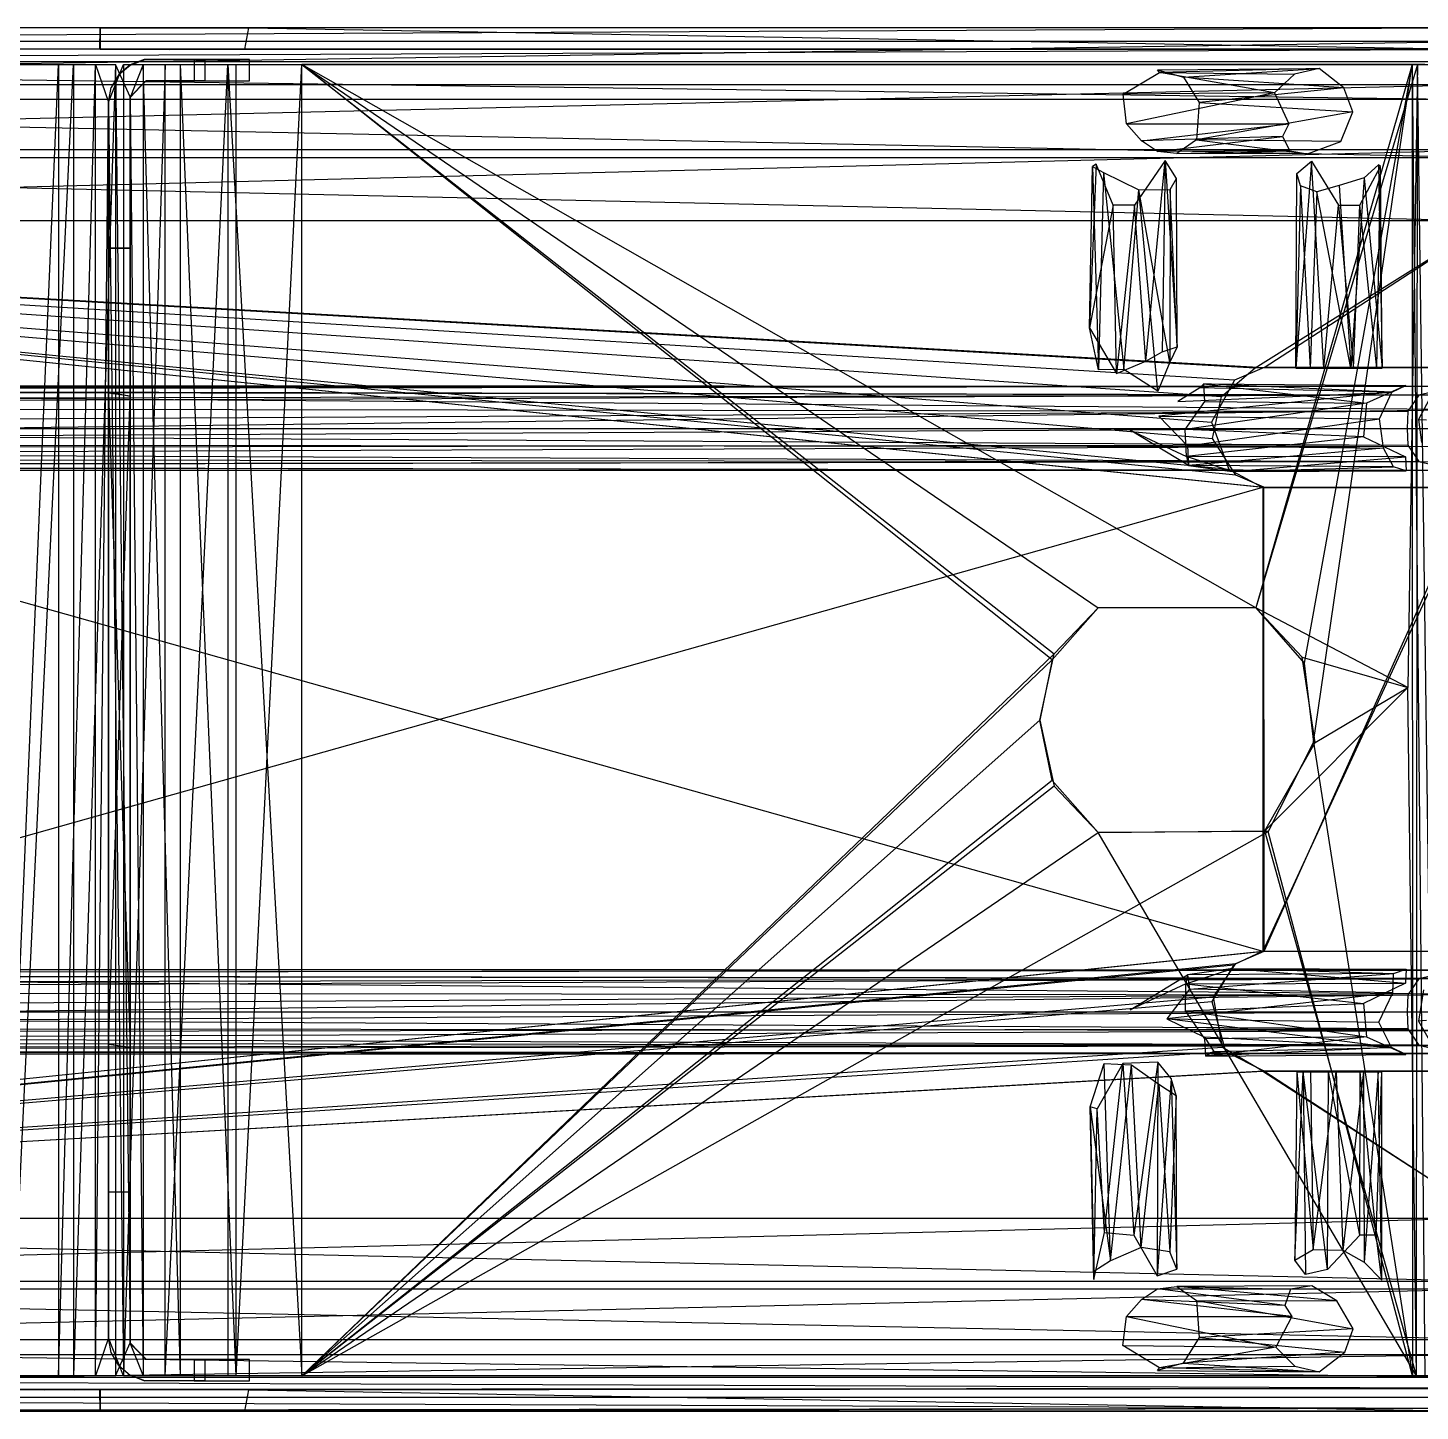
# Model space of a CAD drawing. Header units: inches. Extents: x 0 to 54693, y 0 to 31146.
# Drawn here: x 51159.8 to 51240.9, y 9493.1 to 9573.7 of the extents above; entities that cross this region are included whole.
import ezdxf

# ---------------------------------------------------------------- set-up
doc = ezdxf.new("R2010")
doc.units = ezdxf.units.IN
doc.header["$MEASUREMENT"] = 0
doc.layers.add('Added', color=3, linetype='Continuous')

msp = doc.modelspace()

# ---------------------------------------------------------------- linework, layer by layer
at = {"layer": 'Added', "linetype": 'Continuous', "lineweight": -2, "ltscale": 0.18}
for p, q in [((51243.999, 9573.652), (51080.654, 9573.652)), ((51080.654, 9572.862), (51243.999, 9573.652)), ((51243.999, 9573.652), (51154.732, 9573.652)), ((51164.013, 9573.652), (51162.542, 9573.652)), ((51164.009, 9572.402), (51164.013, 9573.652)), ((51164.013, 9573.652), (51164.018, 9572.402)), ((51164.019, 9573.652), (51164.013, 9573.652)), ((51164.013, 9573.652), (51172.68, 9573.652)), ((51243.999, 9573.652), (51164.013, 9573.652)), ((51164.019, 9573.652), (51164.018, 9572.402)), ((51164.019, 9573.652), (51172.68, 9573.652)), ((51169.015, 9573.652), (51164.019, 9573.652)), ((51172.445, 9572.402), (51172.68, 9573.652)), ((51172.68, 9573.652), (51243.999, 9572.402)), ((51244.999, 9572.862), (51080.654, 9570.357)), ((51244.999, 9572.862), (51080.654, 9572.862)), ((51080.654, 9571.7), (51243.999, 9572.402)), ((51244.999, 9572.402), (51080.654, 9572.402)), ((51164.018, 9572.402), (51168.073, 9572.398)), ((51164.018, 9572.402), (51172.445, 9572.402)), ((51168.073, 9572.398), (51172.445, 9572.402)), ((51172.445, 9572.402), (51243.999, 9572.402)), ((51080.654, 9571.7), (51244.999, 9571.7)), ((51080.654, 9571.7), (51244.999, 9569.473)), ((51158.342, 9571.517), (51164.909, 9571.517)), ((51158.342, 9495.117), (51161.586, 9571.517)), ((51158.82, 9495.117), (51162.47, 9571.517)), ((51161.586, 9571.517), (51161.586, 9495.117)), ((51161.586, 9495.117), (51163.754, 9571.517)), ((51162.47, 9571.517), (51162.47, 9495.117)), ((51164.909, 9571.517), (51162.47, 9495.117)), ((51163.754, 9571.517), (51164.515, 9569.317)), ((51163.754, 9495.117), (51163.754, 9571.517)), ((51164.515, 9569.317), (51165.371, 9571.517)), ((51164.909, 9571.517), (51164.909, 9495.117)), ((51164.909, 9571.517), (51165.768, 9497.034)), ((51165.768, 9569.634), (51164.909, 9571.517)), ((51165.774, 9571.49), (51165.1, 9570.924)), ((51165.1, 9570.924), (51165.769, 9571.485)), ((51165.371, 9571.517), (51240.466, 9571.517)), ((51167.81, 9571.517), (51165.371, 9495.117)), ((51165.371, 9571.517), (51165.371, 9495.117)), ((51166.526, 9571.517), (51165.767, 9569.6)), ((51165.769, 9571.485), (51166.639, 9571.807)), ((51165.769, 9571.485), (51166.582, 9571.803)), ((51165.774, 9571.49), (51165.769, 9571.485)), ((51166.582, 9571.803), (51165.774, 9571.49)), ((51166.526, 9571.517), (51166.526, 9495.117)), ((51168.694, 9495.117), (51166.526, 9571.517)), ((51169.504, 9571.817), (51166.582, 9571.803)), ((51166.582, 9571.803), (51166.639, 9571.807)), ((51166.639, 9571.807), (51169.504, 9571.817)), ((51166.639, 9571.807), (51170.142, 9571.817)), ((51167.81, 9495.117), (51171.46, 9571.517)), ((51167.81, 9495.117), (51167.81, 9571.517)), ((51168.694, 9495.117), (51168.694, 9571.517)), ((51171.938, 9495.117), (51168.694, 9571.517)), ((51169.504, 9571.817), (51169.504, 9570.567)), ((51172.73, 9571.817), (51169.504, 9571.817)), ((51170.142, 9570.567), (51170.142, 9571.817)), ((51171.46, 9571.517), (51171.46, 9495.117)), ((51171.46, 9571.517), (51175.765, 9495.117)), ((51171.938, 9495.117), (51175.765, 9571.517)), ((51171.938, 9495.117), (51171.938, 9571.517)), ((51172.73, 9570.567), (51172.73, 9571.817)), ((51175.765, 9495.117), (51175.765, 9571.517)), ((51175.765, 9571.517), (51222.172, 9539.867)), ((51231.358, 9539.867), (51175.765, 9571.517)), ((51240.775, 9571.517), (51175.765, 9571.517)), ((51175.765, 9571.517), (51219.614, 9537.173)), ((51219.483, 9536.839), (51175.765, 9571.517)), ((51240.775, 9571.517), (51231.358, 9539.867)), ((51240.466, 9571.517), (51231.358, 9539.867)), ((51240.466, 9571.517), (51234.172, 9536.638)), ((51234.718, 9532.035), (51240.466, 9571.517)), ((51240.775, 9571.517), (51240.215, 9535.227)), ((51241.213, 9571.517), (51240.466, 9571.517)), ((51240.466, 9571.517), (51241.212, 9495.117)), ((51240.466, 9571.517), (51240.48, 9495.117)), ((51240.466, 9571.517), (51240.775, 9571.517)), ((51240.723, 9495.117), (51240.775, 9571.517)), ((51240.775, 9571.517), (51241.806, 9571.517)), ((51241.806, 9495.117), (51240.775, 9571.517)), ((51165.1, 9570.924), (51164.666, 9570.172)), ((51165.767, 9569.6), (51166.664, 9570.543)), ((51166.7, 9570.558), (51165.768, 9569.634)), ((51165.768, 9569.634), (51166.664, 9570.543)), ((51166.664, 9570.543), (51169.504, 9570.567)), ((51166.7, 9570.558), (51166.664, 9570.543)), ((51170.142, 9570.567), (51166.7, 9570.558)), ((51166.7, 9570.558), (51169.504, 9570.567)), ((51169.504, 9570.567), (51172.73, 9570.567)), ((51223.638, 9569.792), (51225.755, 9571.049)), ((51225.637, 9571.208), (51235.043, 9571.292)), ((51225.755, 9571.049), (51225.637, 9571.208)), ((51225.637, 9571.208), (51227.135, 9570.786)), ((51235.043, 9571.292), (51225.755, 9571.049)), ((51225.755, 9571.049), (51233.614, 9570.95)), ((51232.45, 9569.867), (51225.755, 9571.049)), ((51227.135, 9570.786), (51235.043, 9571.292)), ((51236.484, 9570.149), (51227.135, 9570.786)), ((51227.135, 9570.786), (51228.059, 9569.303)), ((51233.614, 9570.95), (51232.45, 9569.867)), ((51235.043, 9571.292), (51233.614, 9570.95)), ((51236.484, 9570.149), (51235.043, 9571.292)), ((51080.654, 9566.543), (51244.999, 9570.357)), ((51080.654, 9570.357), (51244.999, 9570.357)), ((51164.515, 9569.317), (51164.666, 9570.172)), ((51164.515, 9569.317), (51164.666, 9570.172)), ((51232.45, 9569.867), (51223.638, 9569.792)), ((51223.827, 9568.062), (51223.638, 9569.792)), ((51232.45, 9569.867), (51223.827, 9568.062)), ((51236.484, 9570.149), (51228.059, 9569.303)), ((51232.45, 9569.867), (51233.286, 9568.066)), ((51237.006, 9568.765), (51236.484, 9570.149)), ((51244.999, 9569.473), (51080.654, 9569.473)), ((51244.999, 9566.083), (51080.654, 9569.473)), ((51163.754, 9495.117), (51164.515, 9569.317)), ((51164.515, 9569.317), (51164.515, 9509.801)), ((51164.515, 9569.317), (51164.515, 9560.811)), ((51164.515, 9560.811), (51164.515, 9569.317)), ((51164.515, 9514.463), (51164.515, 9569.317)), ((51164.515, 9569.317), (51164.515, 9497.317)), ((51164.515, 9514.42), (51164.515, 9569.317)), ((51164.515, 9560.813), (51164.515, 9569.317)), ((51164.515, 9569.317), (51164.515, 9556.779)), ((51164.515, 9569.317), (51164.515, 9558.935)), ((51164.515, 9552.391), (51164.515, 9569.317)), ((51164.515, 9569.317), (51164.515, 9555.817)), ((51164.515, 9569.317), (51165.371, 9495.117)), ((51164.515, 9569.317), (51164.515, 9497.317)), ((51164.515, 9552.416), (51164.515, 9569.317)), ((51165.764, 9559.002), (51165.768, 9569.634)), ((51165.765, 9560.813), (51165.768, 9569.634)), ((51165.768, 9569.634), (51165.765, 9555.817)), ((51165.765, 9558.959), (51165.767, 9569.6)), ((51165.767, 9569.6), (51165.765, 9560.811)), ((51165.765, 9552.176), (51165.767, 9569.6)), ((51165.765, 9560.813), (51165.767, 9569.6)), ((51165.767, 9569.6), (51165.765, 9514.222)), ((51165.767, 9569.6), (51165.765, 9555.817)), ((51165.768, 9569.634), (51165.767, 9569.6)), ((51165.767, 9569.6), (51166.526, 9495.117)), ((51165.767, 9497.002), (51165.767, 9569.6)), ((51165.768, 9497.034), (51165.768, 9569.634)), ((51228.059, 9569.303), (51227.909, 9567.134)), ((51228.059, 9569.303), (51237.006, 9568.765)), ((51237.006, 9568.765), (51227.909, 9567.134)), ((51236.308, 9567.027), (51237.006, 9568.765)), ((51223.827, 9568.062), (51233.286, 9568.066)), ((51224.688, 9567.068), (51223.827, 9568.062)), ((51224.688, 9567.068), (51233.286, 9568.066)), ((51232.913, 9567.316), (51224.688, 9567.068)), ((51225.63, 9566.447), (51232.913, 9567.316)), ((51233.286, 9568.066), (51232.913, 9567.316)), ((51232.913, 9567.316), (51233.344, 9566.487)), ((51080.654, 9562.402), (51244.999, 9566.543)), ((51244.999, 9566.543), (51080.654, 9566.543)), ((51225.63, 9566.447), (51224.688, 9567.068)), ((51233.344, 9566.487), (51225.63, 9566.447)), ((51227.909, 9567.134), (51226.762, 9566.326)), ((51226.762, 9566.326), (51233.344, 9566.487)), ((51236.308, 9567.027), (51227.909, 9567.134)), ((51227.909, 9567.134), (51234.363, 9566.319)), ((51233.344, 9566.487), (51234.363, 9566.319)), ((51234.363, 9566.319), (51236.308, 9567.027)), ((51244.999, 9566.083), (51080.654, 9566.083)), ((51244.999, 9562.402), (51080.654, 9566.083)), ((51222.055, 9565.708), (51221.669, 9556.178)), ((51222.055, 9565.708), (51221.849, 9565.581)), ((51223.041, 9563.317), (51222.055, 9565.708)), ((51226.083, 9565.924), (51224.293, 9563.317)), ((51224.95, 9554.239), (51226.083, 9565.924)), ((51226.762, 9566.326), (51225.63, 9566.447)), ((51226.083, 9565.924), (51225.908, 9554.777)), ((51226.737, 9564.874), (51226.083, 9565.924)), ((51226.083, 9565.924), (51226.773, 9555.063)), ((51234.363, 9566.319), (51226.762, 9566.326)), ((51234.593, 9565.877), (51233.683, 9553.814)), ((51233.74, 9565.173), (51234.593, 9565.877)), ((51235.312, 9553.817), (51234.593, 9565.877)), ((51234.593, 9565.877), (51236.168, 9563.317)), ((51238.513, 9565.67), (51237.678, 9564.912)), ((51238.617, 9565.572), (51238.513, 9565.67)), ((51238.513, 9565.67), (51238.714, 9553.816)), ((51221.669, 9556.178), (51221.849, 9565.581)), ((51221.849, 9565.581), (51222.476, 9565.231)), ((51221.849, 9565.581), (51222.198, 9553.735)), ((51222.476, 9565.231), (51222.198, 9553.735)), ((51222.476, 9565.231), (51223.674, 9553.751)), ((51222.476, 9565.231), (51224.539, 9564.22)), ((51226.365, 9564.229), (51226.737, 9564.874)), ((51226.773, 9555.063), (51226.737, 9564.874)), ((51233.683, 9553.814), (51233.74, 9565.173)), ((51233.967, 9564.441), (51233.74, 9565.173)), ((51237.678, 9564.912), (51236.214, 9564.472)), ((51237.678, 9564.912), (51236.895, 9553.815)), ((51237.425, 9563.317), (51238.617, 9565.572)), ((51237.678, 9564.912), (51238.714, 9553.816)), ((51238.415, 9553.82), (51238.617, 9565.572)), ((51238.714, 9553.816), (51238.617, 9565.572)), ((51223.674, 9553.751), (51224.539, 9564.22)), ((51224.539, 9564.22), (51226.365, 9564.229)), ((51226.346, 9554.176), (51224.539, 9564.22)), ((51225.642, 9552.49), (51224.539, 9564.22)), ((51226.365, 9564.229), (51226.346, 9554.176)), ((51226.773, 9555.063), (51226.365, 9564.229)), ((51233.967, 9564.441), (51233.683, 9553.814)), ((51234.922, 9564.102), (51233.967, 9564.441)), ((51233.967, 9564.441), (51234.53, 9553.817)), ((51234.922, 9564.102), (51234.53, 9553.817)), ((51236.214, 9564.472), (51234.922, 9564.102)), ((51236.895, 9553.815), (51234.922, 9564.102)), ((51236.214, 9564.472), (51236.895, 9553.815)), ((51223.041, 9563.317), (51221.669, 9556.178)), ((51224.293, 9563.317), (51223.041, 9563.317)), ((51223.246, 9553.509), (51223.041, 9563.317)), ((51224.293, 9563.317), (51223.246, 9553.509)), ((51224.95, 9554.239), (51224.293, 9563.317)), ((51235.312, 9553.817), (51236.168, 9563.317)), ((51236.168, 9563.317), (51237.425, 9563.317)), ((51236.168, 9563.317), (51237.041, 9553.817)), ((51237.041, 9553.817), (51237.425, 9563.317)), ((51238.415, 9553.82), (51237.425, 9563.317)), ((51080.654, 9562.402), (51228.829, 9549.728)), ((51080.654, 9562.402), (51229.353, 9552.174)), ((51230.191, 9547.587), (51080.654, 9562.402)), ((51080.654, 9562.402), (51231.83, 9546.885)), ((51080.654, 9562.402), (51229.779, 9547.932)), ((51244.999, 9562.402), (51080.654, 9562.402)), ((51080.654, 9562.402), (51231.32, 9553.835)), ((51080.654, 9562.402), (51231.851, 9553.867)), ((51230.123, 9553.119), (51080.654, 9562.402)), ((51080.654, 9562.402), (51228.778, 9550.684)), ((51231.77, 9546.878), (51080.654, 9562.402)), ((51080.654, 9562.402), (51231.759, 9519.853)), ((51231.32, 9553.835), (51244.999, 9562.402)), ((51231.851, 9553.867), (51244.999, 9562.402)), ((51164.515, 9560.813), (51165.765, 9560.811)), ((51164.515, 9560.813), (51164.515, 9560.811)), ((51165.765, 9560.813), (51164.515, 9560.813)), ((51164.515, 9559.477), (51164.515, 9560.813)), ((51165.765, 9560.813), (51164.515, 9560.811)), ((51164.515, 9560.811), (51164.515, 9558.935)), ((51165.764, 9559.002), (51165.765, 9560.813)), ((51165.765, 9560.813), (51165.765, 9560.811)), ((51165.765, 9560.811), (51165.765, 9558.959)), ((51164.515, 9556.779), (51164.515, 9559.477)), ((51164.515, 9558.935), (51164.515, 9555.817)), ((51165.765, 9555.817), (51165.764, 9559.002)), ((51165.765, 9558.959), (51165.765, 9555.817)), ((51164.515, 9552.416), (51164.515, 9556.779)), ((51221.669, 9556.178), (51223.246, 9553.509)), ((51222.198, 9553.735), (51221.669, 9556.178)), ((51164.515, 9555.817), (51164.515, 9552.391)), ((51165.768, 9497.034), (51165.765, 9555.817)), ((51165.765, 9555.817), (51165.765, 9552.176)), ((51224.95, 9554.239), (51225.908, 9554.777)), ((51225.908, 9554.777), (51226.773, 9555.063)), ((51226.773, 9555.063), (51226.346, 9554.176)), ((51223.674, 9553.751), (51222.198, 9553.735)), ((51223.246, 9553.509), (51224.95, 9554.239)), ((51225.642, 9552.49), (51223.674, 9553.751)), ((51226.346, 9554.176), (51225.642, 9552.49)), ((51229.353, 9552.174), (51231.32, 9553.835)), ((51231.851, 9553.867), (51230.123, 9553.119)), ((51231.32, 9553.835), (51244.999, 9553.873)), ((51231.32, 9553.835), (51231.851, 9553.867)), ((51244.999, 9553.873), (51231.851, 9553.867)), ((51233.683, 9553.814), (51234.53, 9553.817)), ((51235.312, 9553.817), (51233.683, 9553.814)), ((51236.895, 9553.815), (51233.683, 9553.814)), ((51234.53, 9553.817), (51236.895, 9553.815)), ((51235.312, 9553.817), (51238.714, 9553.816)), ((51236.895, 9553.815), (51235.312, 9553.817)), ((51237.041, 9553.817), (51235.312, 9553.817)), ((51238.714, 9553.816), (51236.895, 9553.815)), ((51238.415, 9553.82), (51237.041, 9553.817)), ((51238.714, 9553.816), (51238.415, 9553.82)), ((51243.032, 9552.748), (51065.676, 9552.516)), ((51243.032, 9552.748), (51066.245, 9552.814)), ((51244.049, 9552.757), (51066.245, 9552.814)), ((51244.049, 9552.757), (51066.734, 9552.619)), ((51228.099, 9552.681), (51226.821, 9551.879)), ((51228.337, 9552.91), (51228.099, 9552.681)), ((51239.283, 9552.419), (51228.099, 9552.681)), ((51228.391, 9551.888), (51228.337, 9552.91)), ((51228.337, 9552.91), (51237.805, 9551.778)), ((51228.337, 9552.91), (51240.103, 9552.806)), ((51239.283, 9552.419), (51228.337, 9552.91)), ((51230.123, 9553.119), (51228.778, 9550.684)), ((51240.103, 9552.806), (51237.805, 9551.778)), ((51239.283, 9552.419), (51240.103, 9552.806)), ((51243.032, 9552.748), (51240.865, 9552.256)), ((51240.865, 9552.256), (51065.192, 9551.589)), ((51240.865, 9552.256), (51065.676, 9552.516)), ((51066.734, 9552.619), (51242.883, 9552.272)), ((51154.49, 9552.085), (51242.883, 9552.272)), ((51243.186, 9551.403), (51154.49, 9552.085)), ((51165.765, 9552.176), (51164.515, 9552.416)), ((51164.515, 9514.463), (51164.515, 9552.416)), ((51164.515, 9552.391), (51165.765, 9514.248)), ((51164.515, 9552.391), (51165.765, 9552.22)), ((51164.515, 9552.391), (51164.515, 9514.42)), ((51164.515, 9514.463), (51165.765, 9552.176)), ((51165.765, 9552.22), (51165.768, 9497.034)), ((51165.765, 9552.22), (51165.765, 9514.248)), ((51165.765, 9552.176), (51165.765, 9514.222)), ((51239.283, 9552.419), (51225.714, 9551.035)), ((51226.821, 9551.879), (51239.283, 9552.419)), ((51227.251, 9550.25), (51228.391, 9551.888)), ((51228.391, 9551.888), (51237.805, 9551.778)), ((51228.829, 9549.728), (51229.353, 9552.174)), ((51238.574, 9550.876), (51239.283, 9552.419)), ((51240.865, 9552.256), (51240.208, 9551.313)), ((51241.617, 9552.29), (51240.833, 9550.829)), ((51065.021, 9550.355), (51240.208, 9551.313)), ((51065.192, 9551.589), (51240.208, 9551.313)), ((51154.849, 9550.317), (51243.186, 9551.403)), ((51237.805, 9551.778), (51227.251, 9550.25)), ((51237.805, 9551.778), (51237.642, 9549.823)), ((51240.208, 9551.313), (51240.182, 9550.309)), ((51065.021, 9550.355), (51240.182, 9550.309)), ((51065.021, 9550.355), (51240.21, 9549.331)), ((51242.226, 9550.317), (51067.353, 9549.407)), ((51154.849, 9550.317), (51242.226, 9550.317)), ((51225.714, 9551.035), (51238.574, 9550.876)), ((51225.714, 9551.035), (51227.387, 9549.302)), ((51227.328, 9548.667), (51227.251, 9550.25)), ((51237.642, 9549.823), (51227.251, 9550.25)), ((51227.387, 9549.302), (51238.574, 9550.876)), ((51228.778, 9550.684), (51229.779, 9547.932)), ((51238.807, 9549.159), (51238.574, 9550.876)), ((51240.182, 9550.309), (51240.21, 9549.331)), ((51240.833, 9550.829), (51241.003, 9549.501)), ((51240.833, 9550.829), (51241.305, 9550.821)), ((51227.442, 9548.151), (51224.032, 9550.204)), ((51224.032, 9550.204), (51227.328, 9548.667)), ((51237.642, 9549.823), (51227.328, 9548.667)), ((51230.191, 9547.587), (51228.829, 9549.728)), ((51237.642, 9549.823), (51240.074, 9548.652)), ((51240.21, 9549.331), (51065.173, 9549.111)), ((51065.173, 9549.111), (51240.864, 9548.386)), ((51243.605, 9549.262), (51067.136, 9548.596)), ((51067.353, 9549.407), (51243.605, 9549.262)), ((51227.328, 9548.667), (51227.442, 9548.151)), ((51229.985, 9547.794), (51227.328, 9548.667)), ((51240.074, 9548.652), (51227.328, 9548.667)), ((51227.387, 9549.302), (51238.807, 9549.159)), ((51227.387, 9549.302), (51227.442, 9548.151)), ((51238.807, 9549.159), (51227.442, 9548.151)), ((51229.985, 9547.794), (51240.074, 9548.652)), ((51239.38, 9548.071), (51238.807, 9549.159)), ((51240.074, 9548.652), (51240.109, 9547.836)), ((51240.21, 9549.331), (51240.864, 9548.386)), ((51065.645, 9548.144), (51240.864, 9548.386)), ((51065.645, 9548.144), (51243.013, 9547.886)), ((51066.236, 9547.82), (51243.013, 9547.886)), ((51244.111, 9547.878), (51066.236, 9547.82)), ((51242.883, 9548.362), (51066.818, 9548.084)), ((51066.818, 9548.084), (51244.111, 9547.878)), ((51067.136, 9548.596), (51242.883, 9548.362)), ((51239.38, 9548.071), (51227.442, 9548.151)), ((51227.442, 9548.151), (51229.985, 9547.794)), ((51229.779, 9547.932), (51231.77, 9546.878)), ((51229.985, 9547.794), (51239.38, 9548.071)), ((51229.985, 9547.794), (51240.109, 9547.836)), ((51240.109, 9547.836), (51239.38, 9548.071)), ((51240.864, 9548.386), (51243.013, 9547.886)), ((51231.83, 9546.885), (51230.191, 9547.587)), ((51231.83, 9546.885), (51080.654, 9504.304)), ((51231.77, 9546.878), (51231.759, 9519.853)), ((51244.239, 9546.872), (51231.759, 9519.853)), ((51231.77, 9546.878), (51231.83, 9546.885)), ((51244.239, 9546.872), (51231.77, 9546.878)), ((51231.77, 9546.878), (51243.999, 9546.873)), ((51243.999, 9546.873), (51231.83, 9546.885)), ((51231.849, 9519.856), (51231.83, 9546.885)), ((51231.849, 9519.856), (51243.999, 9546.873)), ((51222.172, 9539.867), (51219.483, 9536.839)), ((51219.614, 9537.173), (51222.172, 9539.867)), ((51231.358, 9539.867), (51222.172, 9539.867)), ((51231.358, 9539.867), (51234.172, 9536.638)), ((51240.215, 9535.227), (51231.358, 9539.867)), ((51234.058, 9536.977), (51231.358, 9539.867)), ((51175.765, 9495.117), (51219.614, 9537.173)), ((51175.765, 9495.117), (51219.483, 9536.839)), ((51218.765, 9533.317), (51219.614, 9537.173)), ((51219.483, 9536.839), (51218.765, 9533.317)), ((51234.058, 9536.977), (51240.215, 9535.227)), ((51234.814, 9532.019), (51234.058, 9536.977)), ((51234.172, 9536.638), (51234.718, 9532.035)), ((51240.215, 9535.227), (51231.892, 9526.866)), ((51234.814, 9532.019), (51240.215, 9535.227)), ((51240.723, 9495.117), (51240.215, 9535.227)), ((51218.765, 9533.317), (51175.765, 9495.117)), ((51219.483, 9529.795), (51218.765, 9533.317)), ((51218.765, 9533.317), (51219.614, 9529.462)), ((51231.892, 9526.866), (51234.814, 9532.019)), ((51234.718, 9532.035), (51232.081, 9526.82)), ((51234.718, 9532.035), (51240.48, 9495.117)), ((51219.483, 9529.795), (51175.765, 9495.117)), ((51219.614, 9529.462), (51175.765, 9495.117)), ((51222.172, 9526.767), (51219.483, 9529.795)), ((51219.614, 9529.462), (51222.172, 9526.767)), ((51175.765, 9495.117), (51232.081, 9526.82)), ((51175.765, 9495.117), (51222.172, 9526.767)), ((51222.172, 9526.767), (51231.892, 9526.866)), ((51232.081, 9526.82), (51222.172, 9526.767)), ((51240.723, 9495.117), (51222.172, 9526.767)), ((51240.723, 9495.117), (51231.892, 9526.866)), ((51232.081, 9526.82), (51231.892, 9526.866)), ((51240.48, 9495.117), (51232.081, 9526.82)), ((51080.654, 9504.304), (51231.849, 9519.856)), ((51080.654, 9504.304), (51231.759, 9519.853)), ((51231.759, 9519.853), (51230.071, 9519.063)), ((51230.191, 9519.144), (51231.849, 9519.856)), ((51231.759, 9519.853), (51244.263, 9519.862)), ((51231.849, 9519.856), (51231.759, 9519.853)), ((51231.849, 9519.856), (51244.263, 9519.862)), ((51231.849, 9519.856), (51243.999, 9519.862)), ((51243.023, 9518.744), (51065.646, 9518.49)), ((51243.023, 9518.744), (51066.236, 9518.814)), ((51066.236, 9518.814), (51244.142, 9518.759)), ((51066.81, 9518.547), (51244.142, 9518.759)), ((51080.654, 9504.304), (51230.191, 9519.144)), ((51080.654, 9504.304), (51230.071, 9519.063)), ((51227.276, 9517.942), (51230.014, 9518.846)), ((51230.014, 9518.846), (51227.383, 9518.468)), ((51230.071, 9519.063), (51228.804, 9516.915)), ((51228.888, 9517.198), (51230.191, 9519.144)), ((51230.014, 9518.846), (51240.12, 9518.803)), ((51230.014, 9518.846), (51239.38, 9518.563)), ((51230.014, 9518.846), (51240.073, 9517.983)), ((51239.38, 9518.563), (51240.12, 9518.803)), ((51240.12, 9518.803), (51240.073, 9517.983)), ((51243.023, 9518.744), (51240.864, 9518.248)), ((51065.173, 9517.524), (51240.864, 9518.248)), ((51240.864, 9518.248), (51065.646, 9518.49)), ((51066.81, 9518.547), (51242.883, 9518.272)), ((51154.49, 9518.085), (51242.883, 9518.272)), ((51243.605, 9517.336), (51154.49, 9518.085)), ((51224.032, 9516.43), (51227.383, 9518.468)), ((51227.276, 9517.942), (51224.032, 9516.43)), ((51227.263, 9516.376), (51227.276, 9517.942)), ((51227.383, 9518.468), (51227.276, 9517.942)), ((51227.276, 9517.942), (51240.073, 9517.983)), ((51227.276, 9517.942), (51237.642, 9516.812)), ((51239.38, 9518.563), (51227.383, 9518.468)), ((51227.383, 9518.468), (51227.489, 9517.64)), ((51227.489, 9517.64), (51239.38, 9518.563)), ((51240.073, 9517.983), (51237.642, 9516.812)), ((51239.333, 9517.436), (51239.38, 9518.563)), ((51240.864, 9518.248), (51240.21, 9517.304)), ((51240.21, 9517.304), (51065.021, 9516.28)), ((51065.173, 9517.524), (51240.21, 9517.304)), ((51080.654, 9504.304), (51228.888, 9517.198)), ((51154.849, 9516.317), (51243.605, 9517.336)), ((51227.489, 9517.64), (51226.166, 9515.922)), ((51239.333, 9517.436), (51226.166, 9515.922)), ((51239.333, 9517.436), (51227.489, 9517.64)), ((51229.42, 9514.25), (51228.888, 9517.198)), ((51238.534, 9515.721), (51239.333, 9517.436)), ((51240.21, 9517.304), (51240.182, 9516.325)), ((51241.127, 9517.608), (51240.844, 9515.782)), ((51240.182, 9516.325), (51065.021, 9516.28)), ((51240.208, 9515.322), (51065.021, 9516.28)), ((51067.358, 9515.386), (51242.226, 9516.317)), ((51080.654, 9504.304), (51228.804, 9516.915)), ((51154.849, 9516.317), (51242.226, 9516.317)), ((51227.263, 9516.376), (51237.642, 9516.812)), ((51228.391, 9514.747), (51227.263, 9516.376)), ((51227.263, 9516.376), (51237.803, 9514.858)), ((51228.804, 9516.915), (51229.584, 9514.008)), ((51237.642, 9516.812), (51237.803, 9514.858)), ((51240.182, 9516.325), (51240.208, 9515.322)), ((51243.189, 9515.23), (51067.358, 9515.386)), ((51239.269, 9514.235), (51226.166, 9515.922)), ((51226.166, 9515.922), (51228.374, 9514.84)), ((51226.166, 9515.922), (51238.534, 9515.721)), ((51239.269, 9514.235), (51238.534, 9515.721)), ((51241.305, 9515.813), (51240.844, 9515.782)), ((51240.844, 9515.782), (51241.683, 9514.274)), ((51065.192, 9515.046), (51240.208, 9515.322)), ((51240.865, 9514.378), (51065.192, 9515.046)), ((51067.131, 9514.569), (51243.189, 9515.23)), ((51242.883, 9514.362), (51067.131, 9514.569)), ((51239.269, 9514.235), (51228.374, 9514.84)), ((51228.374, 9514.84), (51228.907, 9514.008)), ((51237.803, 9514.858), (51228.391, 9514.747)), ((51228.436, 9513.731), (51228.391, 9514.747)), ((51237.803, 9514.858), (51228.436, 9513.731)), ((51237.803, 9514.858), (51240.095, 9513.832)), ((51240.208, 9515.322), (51240.865, 9514.378)), ((51240.865, 9514.378), (51065.676, 9514.119)), ((51243.032, 9513.887), (51065.676, 9514.119)), ((51066.245, 9513.82), (51243.032, 9513.887)), ((51244.049, 9513.877), (51066.245, 9513.82)), ((51066.731, 9514.016), (51242.883, 9514.362)), ((51244.049, 9513.877), (51066.731, 9514.016)), ((51229.42, 9514.25), (51080.654, 9504.304)), ((51080.654, 9504.304), (51229.584, 9514.008)), ((51164.515, 9510.817), (51164.515, 9514.463)), ((51164.515, 9514.463), (51164.515, 9497.317)), ((51164.515, 9514.463), (51165.765, 9514.222)), ((51165.765, 9514.248), (51164.515, 9514.42)), ((51165.768, 9497.034), (51165.765, 9514.248)), ((51165.765, 9509.858), (51165.765, 9514.248)), ((51165.767, 9497.002), (51165.765, 9514.222)), ((51165.765, 9514.222), (51165.765, 9509.856)), ((51239.269, 9514.235), (51228.436, 9513.731)), ((51228.907, 9514.008), (51228.436, 9513.731)), ((51228.436, 9513.731), (51240.095, 9513.832)), ((51228.907, 9514.008), (51239.269, 9514.235)), ((51231.771, 9512.867), (51229.42, 9514.25)), ((51229.584, 9514.008), (51231.833, 9512.873)), ((51240.095, 9513.832), (51239.269, 9514.235)), ((51240.865, 9514.378), (51243.032, 9513.887)), ((51221.715, 9510.78), (51222.531, 9513.31)), ((51223.609, 9513.312), (51222.108, 9510.678)), ((51222.888, 9501.82), (51222.531, 9513.31)), ((51222.531, 9513.31), (51224.107, 9513.24)), ((51222.548, 9503.47), (51223.609, 9513.312)), ((51222.888, 9501.82), (51224.107, 9513.24)), ((51225.641, 9513.382), (51223.609, 9513.312)), ((51223.609, 9513.312), (51224.26, 9503.317)), ((51224.677, 9502.582), (51224.107, 9513.24)), ((51224.107, 9513.24), (51225.7, 9512.099)), ((51225.641, 9513.382), (51224.26, 9503.317)), ((51225.641, 9513.382), (51225.608, 9500.948)), ((51226.422, 9512.444), (51225.641, 9513.382)), ((51080.654, 9504.304), (51231.833, 9512.873)), ((51080.654, 9504.304), (51231.771, 9512.867)), ((51226.422, 9512.444), (51225.608, 9500.948)), ((51226.719, 9511.437), (51226.422, 9512.444)), ((51226.422, 9512.444), (51226.757, 9501.321)), ((51231.833, 9512.873), (51231.771, 9512.867)), ((51231.771, 9512.867), (51244.999, 9504.304)), ((51231.771, 9512.867), (51244.999, 9512.862)), ((51244.999, 9512.862), (51231.833, 9512.873)), ((51231.833, 9512.873), (51244.999, 9504.304)), ((51233.641, 9501.842), (51234.121, 9512.817)), ((51233.748, 9512.817), (51233.641, 9501.842)), ((51233.748, 9512.817), (51234.121, 9512.817)), ((51234.535, 9512.817), (51233.748, 9512.817)), ((51233.748, 9512.817), (51234.695, 9502.477)), ((51234.121, 9512.817), (51234.247, 9501.024)), ((51235.537, 9501.301), (51234.121, 9512.817)), ((51234.121, 9512.817), (51235.588, 9512.817)), ((51236.037, 9512.817), (51234.535, 9512.817)), ((51234.535, 9512.817), (51234.695, 9502.477)), ((51234.695, 9502.477), (51236.037, 9512.817)), ((51235.537, 9501.301), (51235.588, 9512.817)), ((51237.425, 9503.317), (51235.588, 9512.817)), ((51235.588, 9512.817), (51237.448, 9512.817)), ((51237.639, 9512.817), (51236.037, 9512.817)), ((51236.037, 9512.817), (51236.426, 9502.433)), ((51237.639, 9512.817), (51236.426, 9502.433)), ((51237.425, 9503.317), (51237.448, 9512.817)), ((51238.371, 9503.317), (51237.448, 9512.817)), ((51237.448, 9512.817), (51238.707, 9512.817)), ((51238.491, 9512.817), (51237.639, 9512.817)), ((51237.639, 9512.817), (51237.68, 9501.733)), ((51238.491, 9512.817), (51237.68, 9501.733)), ((51238.371, 9503.317), (51238.707, 9512.817)), ((51238.707, 9512.817), (51238.491, 9512.817)), ((51238.708, 9500.686), (51238.491, 9512.817)), ((51238.708, 9500.686), (51238.707, 9512.817)), ((51224.677, 9502.582), (51225.7, 9512.099)), ((51225.7, 9512.099), (51226.719, 9511.437)), ((51225.7, 9512.099), (51226.342, 9502.338)), ((51226.719, 9511.437), (51226.342, 9502.338)), ((51226.757, 9501.321), (51226.719, 9511.437)), ((51164.514, 9507.675), (51164.515, 9510.817)), ((51221.715, 9510.78), (51222.888, 9501.82)), ((51221.918, 9500.728), (51221.715, 9510.78)), ((51221.715, 9510.78), (51221.923, 9501.187)), ((51222.108, 9510.678), (51221.715, 9510.78)), ((51221.918, 9500.728), (51222.108, 9510.678)), ((51222.548, 9503.47), (51222.108, 9510.678)), ((51164.515, 9497.317), (51164.515, 9509.801)), ((51164.515, 9509.801), (51164.515, 9507.157)), ((51165.768, 9497.034), (51165.765, 9509.858)), ((51165.765, 9507.157), (51165.765, 9509.858)), ((51165.765, 9509.856), (51165.765, 9507.157)), ((51165.765, 9509.856), (51165.767, 9497.002)), ((51164.514, 9507.675), (51164.515, 9497.317)), ((51164.515, 9505.823), (51164.514, 9507.675)), ((51165.765, 9507.157), (51165.765, 9505.821)), ((51165.765, 9505.823), (51165.765, 9507.157)), ((51165.767, 9497.002), (51165.765, 9507.157)), ((51165.768, 9497.034), (51165.765, 9507.157)), ((51164.515, 9505.821), (51165.765, 9505.823)), ((51164.515, 9505.823), (51164.515, 9505.821)), ((51164.515, 9505.823), (51164.515, 9497.317)), ((51165.765, 9505.821), (51164.515, 9505.823)), ((51165.765, 9505.821), (51164.515, 9505.821)), ((51165.765, 9505.823), (51165.765, 9505.821)), ((51165.767, 9497.002), (51165.765, 9505.823)), ((51165.768, 9497.034), (51165.765, 9505.823)), ((51165.765, 9505.821), (51165.767, 9497.002)), ((51244.999, 9504.304), (51080.654, 9500.163)), ((51080.654, 9504.304), (51244.999, 9504.304)), ((51244.999, 9500.623), (51080.654, 9504.304)), ((51221.918, 9500.728), (51222.548, 9503.47)), ((51222.548, 9503.47), (51224.26, 9503.317)), ((51224.26, 9503.317), (51225.608, 9500.948)), ((51237.425, 9503.317), (51235.537, 9501.301)), ((51238.371, 9503.317), (51237.425, 9503.317)), ((51238.708, 9500.686), (51238.371, 9503.317)), ((51224.677, 9502.582), (51222.888, 9501.82)), ((51226.342, 9502.338), (51224.677, 9502.582)), ((51233.641, 9501.842), (51234.695, 9502.477)), ((51234.695, 9502.477), (51236.426, 9502.433)), ((51236.426, 9502.433), (51237.68, 9501.733)), ((51222.888, 9501.82), (51221.923, 9501.187)), ((51226.757, 9501.321), (51226.342, 9502.338)), ((51234.247, 9501.024), (51233.641, 9501.842)), ((51237.68, 9501.733), (51238.708, 9500.686)), ((51221.923, 9501.187), (51221.918, 9500.728)), ((51225.608, 9500.948), (51226.757, 9501.321)), ((51235.537, 9501.301), (51234.247, 9501.024)), ((51080.654, 9500.623), (51244.999, 9500.623)), ((51244.999, 9497.233), (51080.654, 9500.623)), ((51244.999, 9500.163), (51080.654, 9500.163)), ((51244.999, 9500.163), (51080.654, 9496.349)), ((51224.688, 9499.566), (51225.63, 9500.188)), ((51225.63, 9500.188), (51226.762, 9500.309)), ((51233.378, 9500.166), (51225.63, 9500.188)), ((51233.044, 9499.218), (51225.63, 9500.188)), ((51234.624, 9500.348), (51226.762, 9500.309)), ((51226.762, 9500.309), (51227.901, 9499.499)), ((51236.081, 9499.481), (51226.762, 9500.309)), ((51226.762, 9500.309), (51233.378, 9500.166)), ((51233.378, 9500.166), (51233.044, 9499.218)), ((51234.624, 9500.348), (51233.378, 9500.166)), ((51236.081, 9499.481), (51234.624, 9500.348)), ((51223.827, 9498.572), (51224.688, 9499.566)), ((51233.044, 9499.218), (51224.688, 9499.566)), ((51233.455, 9498.565), (51224.688, 9499.566)), ((51227.901, 9499.499), (51236.081, 9499.481)), ((51227.901, 9499.499), (51228.066, 9497.338)), ((51227.901, 9499.499), (51237.031, 9497.854)), ((51233.044, 9499.218), (51233.455, 9498.565)), ((51237.031, 9497.854), (51236.081, 9499.481)), ((51223.615, 9496.87), (51223.827, 9498.572)), ((51223.827, 9498.572), (51233.455, 9498.565)), ((51223.827, 9498.572), (51232.516, 9496.779)), ((51233.455, 9498.565), (51232.516, 9496.779)), ((51237.031, 9497.854), (51228.066, 9497.338)), ((51236.542, 9496.484), (51237.031, 9497.854)), ((51080.654, 9497.233), (51244.999, 9497.233)), ((51244.999, 9495.006), (51080.654, 9497.233)), ((51164.515, 9497.317), (51163.754, 9495.117)), ((51164.666, 9496.462), (51164.515, 9497.317)), ((51165.371, 9495.117), (51164.515, 9497.317)), ((51164.909, 9495.117), (51165.768, 9497.034)), ((51165.768, 9497.034), (51165.767, 9497.002)), ((51166.692, 9496.088), (51165.767, 9497.002)), ((51165.767, 9497.002), (51166.685, 9496.077)), ((51165.767, 9497.002), (51166.526, 9495.117)), ((51165.768, 9497.034), (51166.685, 9496.077)), ((51225.755, 9495.585), (51223.615, 9496.87)), ((51223.615, 9496.87), (51232.516, 9496.779)), ((51232.516, 9496.779), (51225.755, 9495.585)), ((51228.066, 9497.338), (51227.123, 9495.858)), ((51228.066, 9497.338), (51236.542, 9496.484)), ((51232.516, 9496.779), (51233.638, 9495.676)), ((51080.654, 9496.349), (51244.999, 9496.349)), ((51244.999, 9496.349), (51080.654, 9493.844)), ((51165.1, 9495.71), (51164.666, 9496.462)), ((51166.685, 9496.077), (51166.692, 9496.088)), ((51170.142, 9496.067), (51166.685, 9496.077)), ((51169.504, 9496.067), (51166.685, 9496.077)), ((51169.504, 9496.067), (51166.692, 9496.088)), ((51169.504, 9496.067), (51169.504, 9494.817)), ((51172.73, 9496.067), (51169.504, 9496.067)), ((51170.142, 9494.817), (51170.142, 9496.067)), ((51172.73, 9494.817), (51172.73, 9496.067)), ((51236.542, 9496.484), (51227.123, 9495.858)), ((51235.048, 9495.34), (51236.542, 9496.484)), ((51164.909, 9495.117), (51158.342, 9495.117)), ((51165.1, 9495.71), (51165.77, 9495.148)), ((51165.1, 9495.71), (51165.773, 9495.147)), ((51242.465, 9495.117), (51165.371, 9495.117)), ((51166.621, 9494.825), (51165.77, 9495.148)), ((51166.565, 9494.839), (51165.77, 9495.148)), ((51165.77, 9495.148), (51165.773, 9495.147)), ((51165.773, 9495.147), (51166.565, 9494.839)), ((51240.48, 9495.117), (51175.765, 9495.117)), ((51227.123, 9495.858), (51225.638, 9495.426)), ((51225.638, 9495.426), (51225.755, 9495.585)), ((51225.638, 9495.426), (51235.048, 9495.34)), ((51225.755, 9495.585), (51233.638, 9495.676)), ((51235.048, 9495.34), (51225.755, 9495.585)), ((51227.123, 9495.858), (51235.048, 9495.34)), ((51233.638, 9495.676), (51235.048, 9495.34)), ((51240.723, 9495.117), (51240.48, 9495.117)), ((51240.48, 9495.117), (51241.212, 9495.117)), ((51244.999, 9495.006), (51080.654, 9495.006)), ((51244.381, 9494.38), (51080.654, 9495.006)), ((51080.654, 9494.304), (51244.381, 9494.38)), ((51089.081, 9494.304), (51244.381, 9494.38)), ((51244.381, 9494.38), (51154.491, 9494.304)), ((51172.68, 9494.304), (51154.491, 9494.304)), ((51244.381, 9494.38), (51158.515, 9494.304)), ((51160.794, 9494.304), (51244.381, 9494.38)), ((51162.542, 9494.304), (51244.381, 9494.38)), ((51164.009, 9494.304), (51244.381, 9494.38)), ((51164.013, 9493.054), (51164.009, 9494.304)), ((51164.018, 9494.304), (51164.013, 9493.054)), ((51244.381, 9494.38), (51164.018, 9494.304)), ((51164.018, 9494.304), (51164.019, 9493.054)), ((51168.003, 9494.298), (51164.018, 9494.304)), ((51166.565, 9494.839), (51166.621, 9494.825)), ((51166.565, 9494.839), (51169.504, 9494.817)), ((51170.142, 9494.817), (51166.621, 9494.825)), ((51169.504, 9494.817), (51166.621, 9494.825)), ((51172.68, 9494.304), (51168.003, 9494.298)), ((51169.504, 9494.817), (51172.73, 9494.817)), ((51172.445, 9493.054), (51172.68, 9494.304)), ((51172.68, 9494.304), (51244.381, 9494.38)), ((51172.68, 9494.304), (51243.999, 9493.054)), ((51080.654, 9493.844), (51244.913, 9493.226)), ((51244.999, 9493.844), (51080.654, 9493.844)), ((51080.654, 9493.054), (51244.913, 9493.226)), ((51146.636, 9493.054), (51244.913, 9493.226)), ((51244.913, 9493.226), (51154.749, 9493.054)), ((51158.515, 9493.054), (51244.913, 9493.226)), ((51158.515, 9493.054), (51162.542, 9493.054)), ((51244.913, 9493.226), (51160.794, 9493.054)), ((51162.542, 9493.054), (51244.913, 9493.226)), ((51162.542, 9493.054), (51164.013, 9493.054)), ((51244.913, 9493.226), (51164.013, 9493.054)), ((51164.013, 9493.054), (51164.019, 9493.054)), ((51164.013, 9493.054), (51242.996, 9493.054)), ((51164.019, 9493.054), (51168.057, 9493.054)), ((51164.019, 9493.054), (51243.999, 9493.054)), ((51242.996, 9493.054), (51164.019, 9493.054)), ((51164.019, 9493.054), (51172.445, 9493.054)), ((51168.057, 9493.054), (51172.445, 9493.054)), ((51243.999, 9493.054), (51172.445, 9493.054))]:
    msp.add_line(p, q, dxfattribs=at)

doc.saveas('drawing.dxf')
